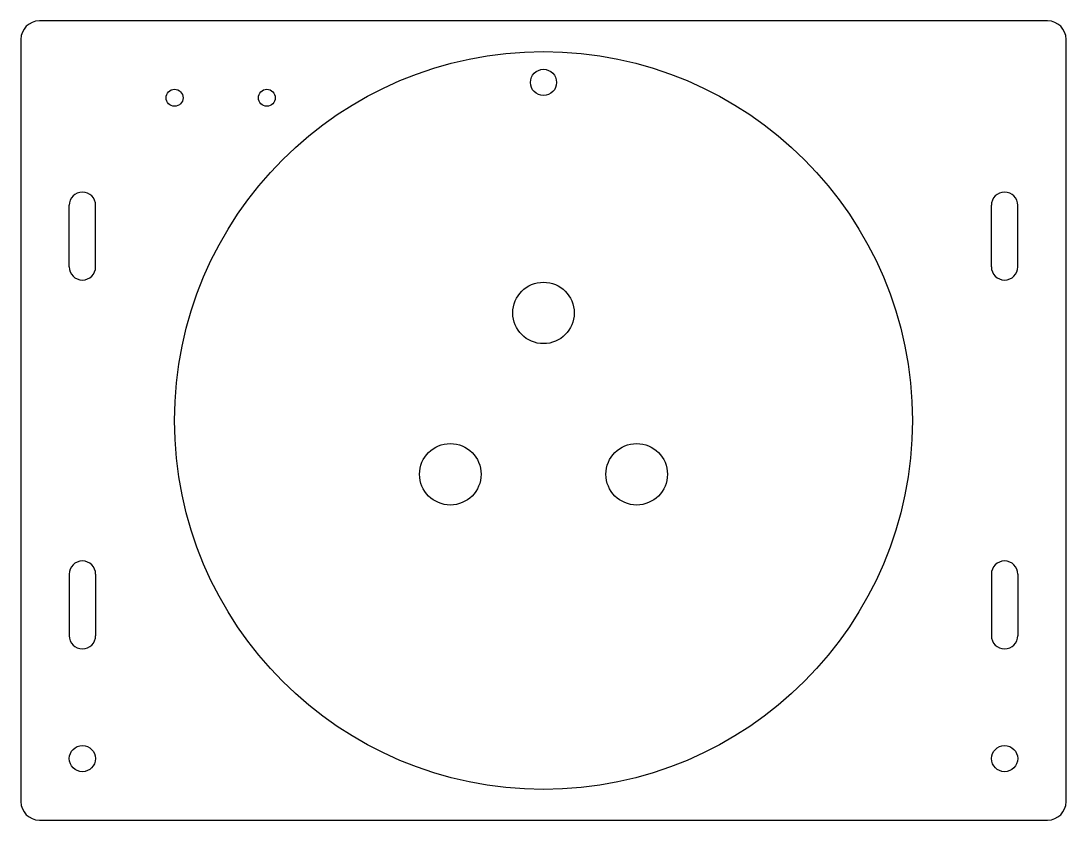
# Model space of a CAD drawing. Header units: millimetres. Extents: x -170 to 170, y -130 to 130.
import ezdxf

# ---------------------------------------------------------------- set-up
doc = ezdxf.new("R2010")
doc.units = ezdxf.units.MM
doc.layers.add('CUT', color=7, linetype='Continuous')
doc.layers.add('ENGRAVE', color=1, linetype='Continuous')

msp = doc.modelspace()

# ---------------------------------------------------------------- linework, layer by layer
at = {"layer": 'CUT'}
for p, q in [((164, 130), (-164, 130)), ((-170, 124), (-170, -124)), ((170, -124), (170, 124)), ((-154.3, 50), (-154.3, 70)), ((-145.7, 50), (-145.7, 70)), ((145.7, 50), (145.7, 70)), ((154.3, 50), (154.3, 70)), ((-154.3, -50), (-154.3, -70)), ((-145.7, -50), (-145.7, -70)), ((145.7, -50), (145.7, -70)), ((154.3, -50), (154.3, -70)), ((-164, -130), (164, -130))]:
    msp.add_line(p, q, dxfattribs=at)
for centre, radius in [((0, 110), 4.25), ((-120, 105), 2.75), ((-90, 105), 2.75), ((-150, -110), 4.25), ((150, -110), 4.25)]:
    msp.add_circle(centre, radius, dxfattribs=at)
for centre, radius, start, end in [((-164, 124), 6, 90, 180), ((164, 124), 6, 0, 90), ((-150, 70), 4.3, 0, 180), ((150, 70), 4.3, 0, 180), ((-150, 50), 4.3, 180, 360), ((150, 50), 4.3, 180, 360), ((-150, -50), 4.3, 0, 180), ((150, -50), 4.3, 0, 180), ((-150, -70), 4.3, -180, 0), ((150, -70), 4.3, -180, 0), ((-164, -124), 6, 180, 270), ((164, -124), 6, 270, 360)]:
    msp.add_arc(centre, radius, start, end, dxfattribs=at)
at = {"layer": 'ENGRAVE'}
for centre, radius in [((0, 0), 120), ((0, 35), 10), ((-30.31, -17.5), 10), ((30.31, -17.5), 10)]:
    msp.add_circle(centre, radius, dxfattribs=at)

doc.saveas('drawing.dxf')
